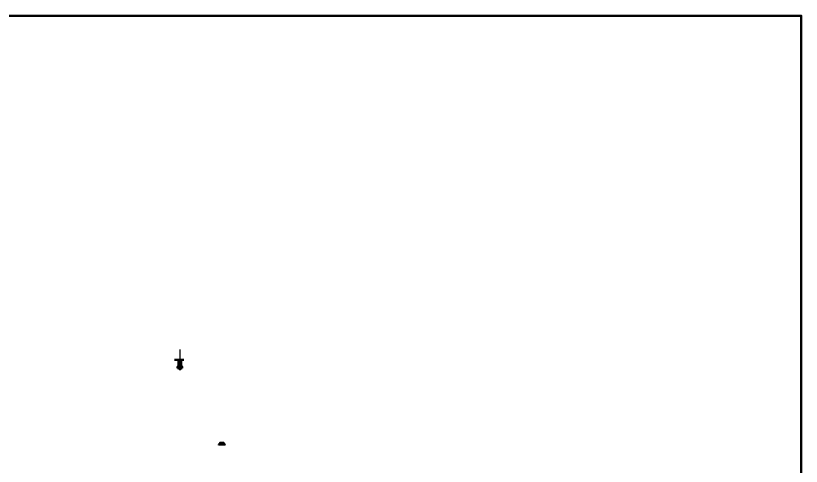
# Model space of a CAD drawing. Header units: inches. Extents: x -2446 to 6128, y -345 to 2058.
# Drawn here: x -1426 to -405, y 857 to 1442 of the extents above; entities that cross this region are included whole.
import ezdxf

# ---------------------------------------------------------------- set-up
doc = ezdxf.new("R2010")
doc.units = ezdxf.units.IN
doc.header["$MEASUREMENT"] = 0
doc.linetypes.add('ACAD_ISO02W100', pattern=[15, 12, -3])
doc.layers.get('0').update_dxf_attribs({"color": 1, "lineweight": 50})
for name, color, linetype, lineweight in [('1_NETDAM', 7, 'Continuous', 50), ('Net Dam BL', 30, 'Continuous', 50), ('Net Dut', 4, 'ACAD_ISO02W100', 25), ('Net Nhat', 2, 'Continuous', 25)]:
    doc.layers.add(name, color=color, linetype=linetype, lineweight=lineweight)

msp = doc.modelspace()

# ---------------------------------------------------------------- linework, layer by layer
msp.add_lwpolyline([(-2446.354, 1442.319), (-404.784, 1442.319), (-404.784, -344.876), (-2446.354, -344.876)], close=True)
at = {"layer": '1_NETDAM'}
msp.add_line((-1219.354, 995.294), (-1207.242, 995.294), dxfattribs=at)
at = {"layer": 'Net Dam BL'}
for p, q in [((-1213.971, 995.294), (-1213.971, 987.174)), ((-1213.721, 995.294), (-1213.721, 987.174)), ((-1213.721, 990.424), (-1210.721, 990.424)), ((-1210.721, 987.174), (-1210.721, 995.294)), ((-1210.471, 987.174), (-1210.471, 995.294)), ((-1214.596, 987.174), (-1209.846, 987.174)), ((-1161.63, 885.068), (-1154.03, 885.068)), ((-1161.63, 885.068), (-1161.63, 884.168)), ((-1154.03, 885.068), (-1154.03, 884.168))]:
    msp.add_line(p, q, dxfattribs=at)
at = {"layer": 'Net Dam BL', "ltscale": 0.5}
for p, q in [((-1215.221, 986.292), (-1215.221, 985.349)), ((-1215.221, 984.407), (-1215.221, 985.349)), ((-1213.721, 984.407), (-1213.721, 986.292)), ((-1213.721, 984.149), (-1213.721, 983.624)), ((-1213.721, 983.624), (-1210.721, 983.624)), ((-1213.721, 983.624), (-1213.271, 983.174)), ((-1213.271, 983.174), (-1211.171, 983.174)), ((-1212.471, 986.549), (-1212.639, 987.174)), ((-1211.953, 986.549), (-1212.121, 987.174)), ((-1211.171, 983.174), (-1210.721, 983.624)), ((-1210.721, 986.292), (-1210.721, 985.349)), ((-1210.721, 984.407), (-1210.721, 985.349)), ((-1210.721, 983.624), (-1210.721, 984.149)), ((-1209.221, 986.292), (-1209.221, 985.349)), ((-1209.221, 984.407), (-1209.221, 985.349)), ((-1154.03, 885.068), (-1161.63, 885.068)), ((-1160.83, 886.911), (-1160.83, 885.068)), ((-1159.33, 886.911), (-1159.33, 885.068)), ((-1156.33, 886.911), (-1156.33, 885.068)), ((-1154.83, 886.911), (-1154.83, 885.068))]:
    msp.add_line(p, q, dxfattribs=at)
for points in [[(-1209.846, 987.174), (-1209.846, 986.549), (-1214.596, 986.549)], [(-1214.596, 986.549), (-1214.596, 987.174)], [(-1214.471, 986.549), (-1213.721, 986.549), (-1212.221, 986.549), (-1210.721, 986.549), (-1209.971, 986.549)], [(-1214.471, 984.149), (-1213.721, 984.149), (-1212.221, 984.149), (-1210.721, 984.149), (-1209.971, 984.149)], [(-1160.08, 887.168), (-1159.33, 887.168), (-1157.83, 887.168), (-1156.33, 887.168), (-1155.58, 887.168)]]:
    msp.add_lwpolyline(points, dxfattribs=at)
for centre, radius, start, end in [((-1214.471, 985.328), 1.222, 52.121121, 127.878879), ((-1214.471, 985.371), 1.222, 232.121121, 307.878879), ((-1212.221, 982.049), 4.5, 70.528779, 109.471221), ((-1212.221, 988.649), 4.5, 250.528779, 289.471221), ((-1209.971, 985.328), 1.222, 52.121121, 127.878879), ((-1209.971, 985.371), 1.222, 232.121121, 307.878879), ((-1160.08, 885.946), 1.222, 52.121121, 127.878879), ((-1157.83, 882.668), 4.5, 70.528779, 109.471221), ((-1155.58, 885.946), 1.222, 52.121121, 127.878879)]:
    msp.add_arc(centre, radius, start, end, dxfattribs=at)
at = {"layer": 'Net Dut'}
msp.add_line((-1212.221, 1008.737), (-1212.221, 982.697), dxfattribs=at)
at = {"layer": 'Net Nhat'}
for p, q in [((-1213.221, 990.424), (-1213.221, 987.174)), ((-1211.221, 990.424), (-1211.221, 987.174))]:
    msp.add_line(p, q, dxfattribs=at)
at = {"layer": 'Net Nhat', "ltscale": 0.5}
for p, q in [((-1213.271, 983.174), (-1213.271, 984.149)), ((-1211.171, 983.174), (-1211.171, 984.149))]:
    msp.add_line(p, q, dxfattribs=at)

doc.saveas('drawing.dxf')
